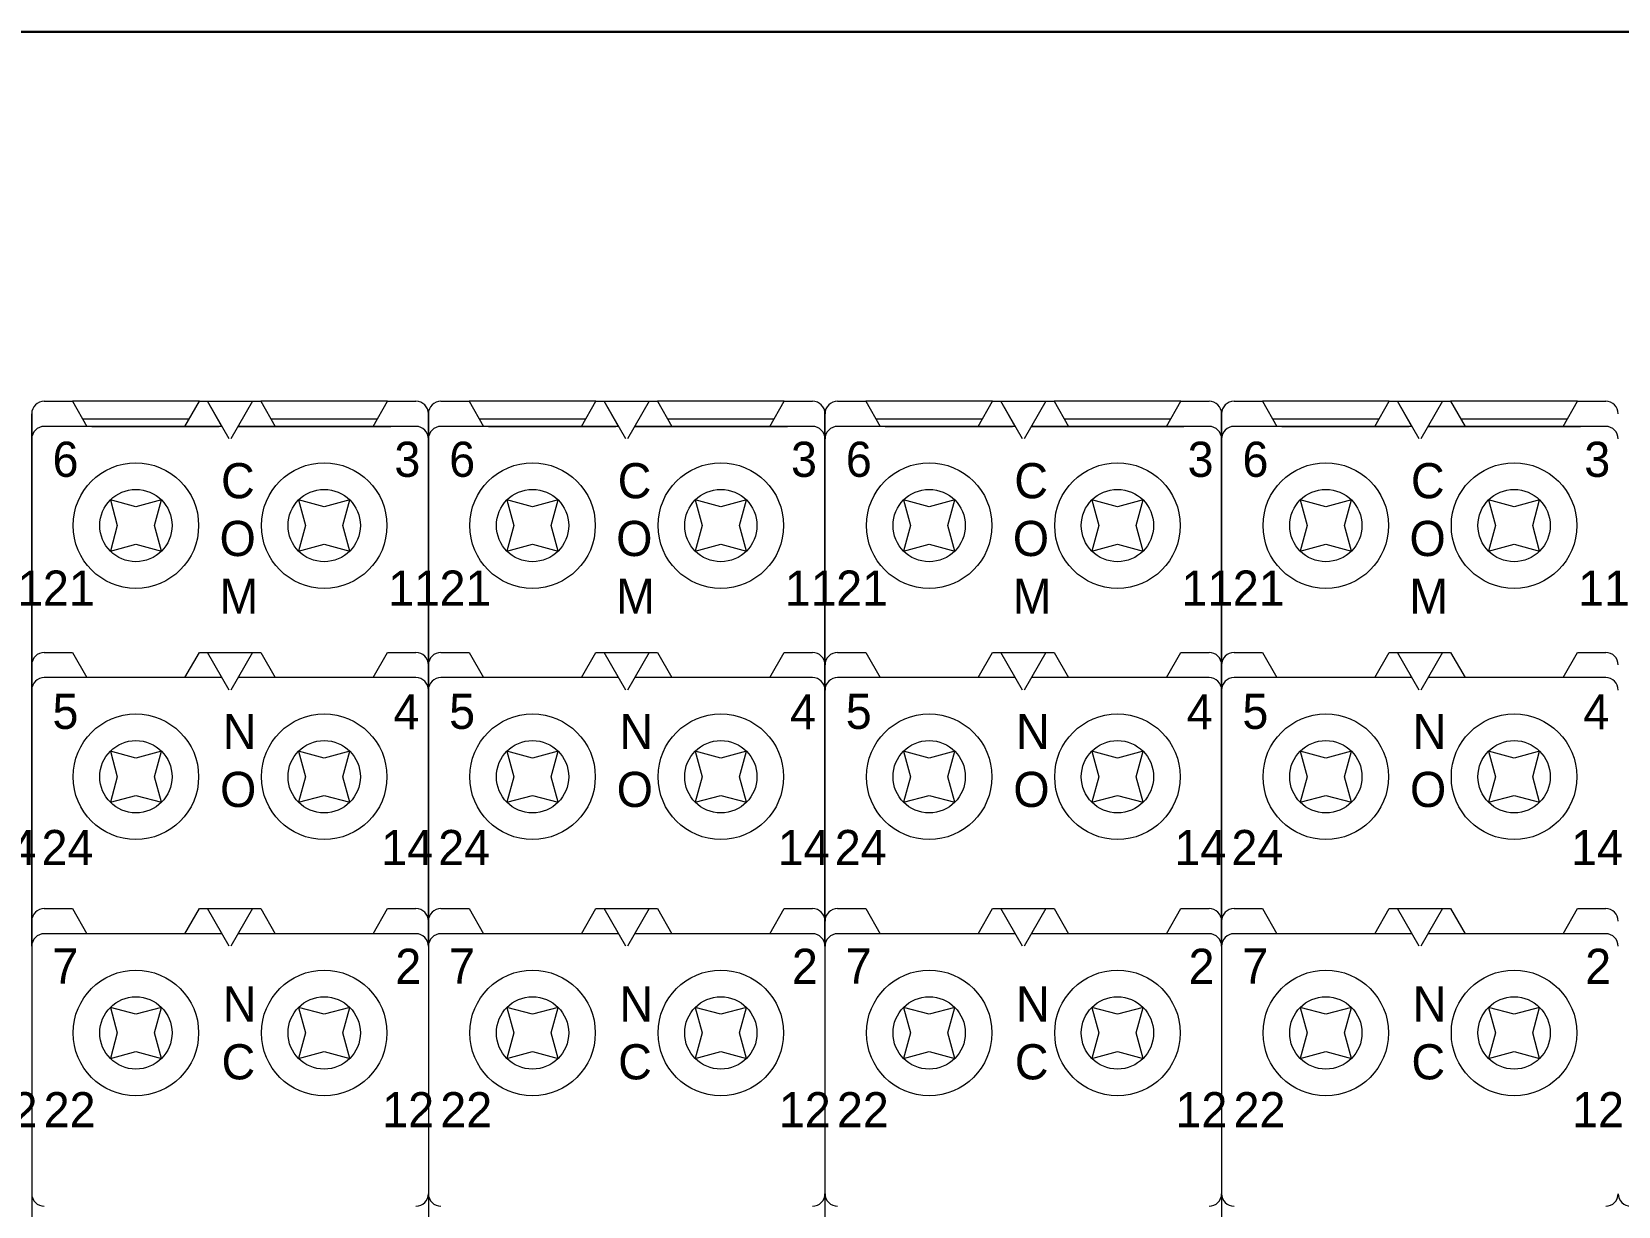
# Model space of a CAD drawing. Header units: millimetres. Extents: x -6000 to 26000, y -6000 to 26000.
# Drawn here: x 95.69 to 104.48, y -4588.18 to -4581.68 of the extents above; entities that cross this region are included whole.
import ezdxf

# ---------------------------------------------------------------- set-up
doc = ezdxf.new("R2010")
doc.units = ezdxf.units.MM
doc.header["$MEASUREMENT"] = 0
for name, color, linetype, lineweight in [('Чертеж и Рисунок_Ном._пера__1', 7, 'Continuous', 15), ('Чертеж и Рисунок_Ном._пера__21', 7, 'Continuous', 30), ('Чертеж и Рисунок_Ном._пера__7', 7, 'Continuous', 15)]:
    doc.layers.add(name, color=color, linetype=linetype, lineweight=lineweight)
doc.styles.add('СГЕНЕРИР_СТИЛЬ_3', font='')
doc.styles.get('СГЕНЕРИР_СТИЛЬ_3').set_extended_font_data('Arial')

msp = doc.modelspace()

# ---------------------------------------------------------------- linework, layer by layer
at = {"layer": 'Чертеж и Рисунок_Ном._пера__21', "color": 7, "linetype": 'Continuous', "lineweight": 30}
msp.add_line((155.3394, -4581.6772), (84.3984, -4581.6772), dxfattribs=at)
at = {"layer": 'Чертеж и Рисунок_Ном._пера__7', "color": 7, "linetype": 'Continuous', "lineweight": 15}
for p, q in [((95.7629, -4583.7233), (95.9191, -4583.7233)), ((96.6222, -4583.7233), (95.9191, -4583.7233)), ((95.9191, -4583.7233), (95.9994, -4583.8624)), ((96.5419, -4583.8624), (96.6222, -4583.7233)), ((96.6222, -4583.7233), (96.6671, -4583.7233)), ((96.6451, -4583.7233), (96.9394, -4583.7233)), ((96.7474, -4583.8624), (96.6671, -4583.7233)), ((96.7875, -4583.932), (96.6671, -4583.7233)), ((96.6671, -4583.7233), (96.9175, -4583.7233)), ((96.9175, -4583.7233), (96.797, -4583.932)), ((96.9175, -4583.7233), (96.9623, -4583.7233)), ((97.6654, -4583.7233), (96.9623, -4583.7233)), ((96.9623, -4583.7233), (97.0426, -4583.8624)), ((97.5851, -4583.8624), (97.6654, -4583.7233)), ((97.6654, -4583.7233), (97.8216, -4583.7233)), ((97.9607, -4583.7233), (98.1169, -4583.7233)), ((98.82, -4583.7233), (98.1169, -4583.7233)), ((98.1169, -4583.7233), (98.1972, -4583.8624)), ((98.7397, -4583.8624), (98.82, -4583.7233)), ((98.82, -4583.7233), (98.8649, -4583.7233)), ((98.8429, -4583.7233), (99.1372, -4583.7233)), ((98.9452, -4583.8624), (98.8649, -4583.7233)), ((98.9853, -4583.932), (98.8649, -4583.7233)), ((98.8649, -4583.7233), (99.1152, -4583.7233)), ((99.1152, -4583.7233), (98.9948, -4583.932)), ((99.1152, -4583.7233), (99.1601, -4583.7233)), ((99.8632, -4583.7233), (99.1601, -4583.7233)), ((99.1601, -4583.7233), (99.2404, -4583.8624)), ((99.7829, -4583.8624), (99.8632, -4583.7233)), ((99.8632, -4583.7233), (100.0194, -4583.7233)), ((100.1585, -4583.7233), (100.3146, -4583.7233)), ((101.0178, -4583.7233), (100.3146, -4583.7233)), ((100.3146, -4583.7233), (100.3949, -4583.8624)), ((100.9374, -4583.8624), (101.0178, -4583.7233)), ((101.0178, -4583.7233), (101.0626, -4583.7233)), ((101.0407, -4583.7233), (101.335, -4583.7233)), ((101.1429, -4583.8624), (101.0626, -4583.7233)), ((101.1831, -4583.932), (101.0626, -4583.7233)), ((101.0626, -4583.7233), (101.313, -4583.7233)), ((101.313, -4583.7233), (101.1925, -4583.932)), ((101.313, -4583.7233), (101.3579, -4583.7233)), ((102.061, -4583.7233), (101.3579, -4583.7233)), ((101.3579, -4583.7233), (101.4382, -4583.8624)), ((101.9807, -4583.8624), (102.061, -4583.7233)), ((102.061, -4583.7233), (102.2172, -4583.7233)), ((102.3563, -4583.7233), (102.5124, -4583.7233)), ((103.2155, -4583.7233), (102.5124, -4583.7233)), ((102.5124, -4583.7233), (102.5927, -4583.8624)), ((103.1352, -4583.8624), (103.2155, -4583.7233)), ((103.2155, -4583.7233), (103.2604, -4583.7233)), ((103.2385, -4583.7233), (103.5327, -4583.7233)), ((103.3407, -4583.8624), (103.2604, -4583.7233)), ((103.3809, -4583.932), (103.2604, -4583.7233)), ((103.2604, -4583.7233), (103.5108, -4583.7233)), ((103.5108, -4583.7233), (103.3903, -4583.932)), ((103.5108, -4583.7233), (103.5557, -4583.7233)), ((104.2588, -4583.7233), (103.5557, -4583.7233)), ((103.5557, -4583.7233), (103.636, -4583.8624)), ((104.1785, -4583.8624), (104.2588, -4583.7233)), ((104.2588, -4583.7233), (104.4149, -4583.7233)), ((95.6934, -4583.932), (95.6934, -4583.7929)), ((95.6934, -4583.7929), (95.6934, -4583.932)), ((96.7474, -4583.8624), (95.7629, -4583.8624)), ((95.9753, -4583.8207), (96.566, -4583.8207)), ((96.0272, -4583.8624), (96.7322, -4583.8624)), ((96.8371, -4583.8624), (97.6825, -4583.8624)), ((97.8216, -4583.8624), (96.8371, -4583.8624)), ((96.8524, -4583.8624), (97.6825, -4583.8624)), ((97.0185, -4583.8207), (97.6092, -4583.8207)), ((97.8912, -4583.932), (97.8912, -4583.7929)), ((97.8912, -4583.7929), (97.8912, -4583.932)), ((98.9452, -4583.8624), (97.9607, -4583.8624)), ((98.1731, -4583.8207), (98.7638, -4583.8207)), ((98.225, -4583.8624), (98.9299, -4583.8624)), ((99.0349, -4583.8624), (99.8803, -4583.8624)), ((100.0194, -4583.8624), (99.0349, -4583.8624)), ((99.0501, -4583.8624), (99.8803, -4583.8624)), ((99.2163, -4583.8207), (99.807, -4583.8207)), ((100.0889, -4583.932), (100.0889, -4583.7929)), ((100.0889, -4583.7929), (100.0889, -4583.932)), ((101.1429, -4583.8624), (100.1585, -4583.8624)), ((100.3709, -4583.8207), (100.9615, -4583.8207)), ((100.4228, -4583.8624), (101.1277, -4583.8624)), ((101.2327, -4583.8624), (102.0781, -4583.8624)), ((102.2172, -4583.8624), (101.2327, -4583.8624)), ((101.2479, -4583.8624), (102.0781, -4583.8624)), ((101.4141, -4583.8207), (102.0048, -4583.8207)), ((102.2867, -4583.932), (102.2867, -4583.7929)), ((102.2867, -4583.7929), (102.2867, -4583.932)), ((103.3407, -4583.8624), (102.3563, -4583.8624)), ((102.5686, -4583.8207), (103.1593, -4583.8207)), ((102.6206, -4583.8624), (103.3255, -4583.8624)), ((103.4305, -4583.8624), (104.2758, -4583.8624)), ((104.4149, -4583.8624), (103.4305, -4583.8624)), ((103.4457, -4583.8624), (104.2758, -4583.8624)), ((103.6119, -4583.8207), (104.2026, -4583.8207)), ((95.6934, -4583.932), (95.6934, -4590.0174)), ((95.6934, -4585.1839), (95.6934, -4583.932)), ((95.6934, -4583.932), (95.6934, -4590.0174)), ((95.6934, -4583.932), (95.6934, -4585.1839)), ((97.8912, -4583.932), (97.8912, -4590.0174)), ((97.8912, -4585.1839), (97.8912, -4583.932)), ((97.8912, -4583.932), (97.8912, -4590.0174)), ((97.8912, -4583.932), (97.8912, -4585.1839)), ((100.0889, -4583.932), (100.0889, -4590.0174)), ((100.0889, -4585.1839), (100.0889, -4583.932)), ((100.0889, -4583.932), (100.0889, -4590.0174)), ((100.0889, -4583.932), (100.0889, -4585.1839)), ((102.2867, -4583.932), (102.2867, -4590.0174)), ((102.2867, -4585.1839), (102.2867, -4583.932)), ((102.2867, -4583.932), (102.2867, -4590.0174)), ((102.2867, -4583.932), (102.2867, -4585.1839)), ((96.129, -4584.2702), (96.167, -4584.4119)), ((96.2706, -4584.3082), (96.129, -4584.2702)), ((96.4123, -4584.2702), (96.2706, -4584.3082)), ((96.3743, -4584.4119), (96.4123, -4584.2702)), ((97.3139, -4584.3082), (97.1722, -4584.2702)), ((97.1722, -4584.2702), (97.2102, -4584.4119)), ((97.4555, -4584.2702), (97.3139, -4584.3082)), ((97.4176, -4584.4119), (97.4555, -4584.2702)), ((98.3268, -4584.2702), (98.3647, -4584.4119)), ((98.4684, -4584.3082), (98.3268, -4584.2702)), ((98.6101, -4584.2702), (98.4684, -4584.3082)), ((98.5721, -4584.4119), (98.6101, -4584.2702)), ((99.5117, -4584.3082), (99.37, -4584.2702)), ((99.37, -4584.2702), (99.408, -4584.4119)), ((99.6533, -4584.2702), (99.5117, -4584.3082)), ((99.6154, -4584.4119), (99.6533, -4584.2702)), ((100.5246, -4584.2702), (100.5625, -4584.4119)), ((100.6662, -4584.3082), (100.5246, -4584.2702)), ((100.8078, -4584.2702), (100.6662, -4584.3082)), ((100.7699, -4584.4119), (100.8078, -4584.2702)), ((101.7094, -4584.3082), (101.5678, -4584.2702)), ((101.5678, -4584.2702), (101.6058, -4584.4119)), ((101.8511, -4584.2702), (101.7094, -4584.3082)), ((101.8131, -4584.4119), (101.8511, -4584.2702)), ((102.7223, -4584.2702), (102.7603, -4584.4119)), ((102.864, -4584.3082), (102.7223, -4584.2702)), ((103.0056, -4584.2702), (102.864, -4584.3082)), ((102.9677, -4584.4119), (103.0056, -4584.2702)), ((103.9072, -4584.3082), (103.7656, -4584.2702)), ((103.7656, -4584.2702), (103.8035, -4584.4119)), ((104.0489, -4584.2702), (103.9072, -4584.3082)), ((104.0109, -4584.4119), (104.0489, -4584.2702)), ((96.167, -4584.4119), (96.129, -4584.5535)), ((96.4123, -4584.5535), (96.3743, -4584.4119)), ((97.2102, -4584.4119), (97.1722, -4584.5535)), ((97.4555, -4584.5535), (97.4176, -4584.4119)), ((98.3647, -4584.4119), (98.3268, -4584.5535)), ((98.6101, -4584.5535), (98.5721, -4584.4119)), ((99.408, -4584.4119), (99.37, -4584.5535)), ((99.6533, -4584.5535), (99.6154, -4584.4119)), ((100.5625, -4584.4119), (100.5246, -4584.5535)), ((100.8078, -4584.5535), (100.7699, -4584.4119)), ((101.6058, -4584.4119), (101.5678, -4584.5535)), ((101.8511, -4584.5535), (101.8131, -4584.4119)), ((102.7603, -4584.4119), (102.7223, -4584.5535)), ((103.0056, -4584.5535), (102.9677, -4584.4119)), ((103.8035, -4584.4119), (103.7656, -4584.5535)), ((104.0489, -4584.5535), (104.0109, -4584.4119)), ((96.129, -4584.5535), (96.2706, -4584.5156)), ((96.2706, -4584.5156), (96.4123, -4584.5535)), ((97.1722, -4584.5535), (97.3139, -4584.5156)), ((97.3139, -4584.5156), (97.4555, -4584.5535)), ((98.3268, -4584.5535), (98.4684, -4584.5156)), ((98.4684, -4584.5156), (98.6101, -4584.5535)), ((99.37, -4584.5535), (99.5117, -4584.5156)), ((99.5117, -4584.5156), (99.6533, -4584.5535)), ((100.5246, -4584.5535), (100.6662, -4584.5156)), ((100.6662, -4584.5156), (100.8078, -4584.5535)), ((101.5678, -4584.5535), (101.7094, -4584.5156)), ((101.7094, -4584.5156), (101.8511, -4584.5535)), ((102.7223, -4584.5535), (102.864, -4584.5156)), ((102.864, -4584.5156), (103.0056, -4584.5535)), ((103.7656, -4584.5535), (103.9072, -4584.5156)), ((103.9072, -4584.5156), (104.0489, -4584.5535)), ((95.6934, -4585.323), (95.6934, -4585.1839)), ((95.6934, -4585.1839), (95.6934, -4585.323)), ((95.7629, -4585.1143), (95.9191, -4585.1143)), ((95.9191, -4585.1143), (95.9994, -4585.2534)), ((96.5419, -4585.2534), (96.6222, -4585.1143)), ((96.6222, -4585.1143), (96.6671, -4585.1143)), ((96.7875, -4585.323), (96.6671, -4585.1143)), ((96.6671, -4585.1143), (96.9175, -4585.1143)), ((96.9175, -4585.1143), (96.797, -4585.323)), ((96.9175, -4585.1143), (96.9623, -4585.1143)), ((96.9623, -4585.1143), (97.0426, -4585.2534)), ((97.5851, -4585.2534), (97.6654, -4585.1143)), ((97.6654, -4585.1143), (97.8216, -4585.1143)), ((97.8912, -4585.323), (97.8912, -4585.1839)), ((97.8912, -4585.1839), (97.8912, -4585.323)), ((97.9607, -4585.1143), (98.1169, -4585.1143)), ((98.1169, -4585.1143), (98.1972, -4585.2534)), ((98.7397, -4585.2534), (98.82, -4585.1143)), ((98.82, -4585.1143), (98.8649, -4585.1143)), ((98.9853, -4585.323), (98.8649, -4585.1143)), ((98.8649, -4585.1143), (99.1152, -4585.1143)), ((99.1152, -4585.1143), (98.9948, -4585.323)), ((99.1152, -4585.1143), (99.1601, -4585.1143)), ((99.1601, -4585.1143), (99.2404, -4585.2534)), ((99.7829, -4585.2534), (99.8632, -4585.1143)), ((99.8632, -4585.1143), (100.0194, -4585.1143)), ((100.0889, -4585.323), (100.0889, -4585.1839)), ((100.0889, -4585.1839), (100.0889, -4585.323)), ((100.1585, -4585.1143), (100.3146, -4585.1143)), ((100.3146, -4585.1143), (100.3949, -4585.2534)), ((100.9374, -4585.2534), (101.0178, -4585.1143)), ((101.0178, -4585.1143), (101.0626, -4585.1143)), ((101.1831, -4585.323), (101.0626, -4585.1143)), ((101.0626, -4585.1143), (101.313, -4585.1143)), ((101.313, -4585.1143), (101.1925, -4585.323)), ((101.313, -4585.1143), (101.3579, -4585.1143)), ((101.3579, -4585.1143), (101.4382, -4585.2534)), ((101.9807, -4585.2534), (102.061, -4585.1143)), ((102.061, -4585.1143), (102.2172, -4585.1143)), ((102.2867, -4585.323), (102.2867, -4585.1839)), ((102.2867, -4585.1839), (102.2867, -4585.323)), ((102.3563, -4585.1143), (102.5124, -4585.1143)), ((102.5124, -4585.1143), (102.5927, -4585.2534)), ((103.1352, -4585.2534), (103.2155, -4585.1143)), ((103.2155, -4585.1143), (103.2604, -4585.1143)), ((103.3809, -4585.323), (103.2604, -4585.1143)), ((103.2604, -4585.1143), (103.5108, -4585.1143)), ((103.5108, -4585.1143), (103.3903, -4585.323)), ((103.5108, -4585.1143), (103.5557, -4585.1143)), ((103.5557, -4585.1143), (103.636, -4585.2534)), ((104.1785, -4585.2534), (104.2588, -4585.1143)), ((104.2588, -4585.1143), (104.4149, -4585.1143)), ((96.7474, -4585.2534), (95.7629, -4585.2534)), ((97.8216, -4585.2534), (96.8371, -4585.2534)), ((98.9452, -4585.2534), (97.9607, -4585.2534)), ((100.0194, -4585.2534), (99.0349, -4585.2534)), ((101.1429, -4585.2534), (100.1585, -4585.2534)), ((102.2172, -4585.2534), (101.2327, -4585.2534)), ((103.3407, -4585.2534), (102.3563, -4585.2534)), ((104.4149, -4585.2534), (103.4305, -4585.2534)), ((95.6934, -4586.6027), (95.6934, -4585.323)), ((95.6934, -4585.323), (95.6934, -4586.6027)), ((97.8912, -4586.6027), (97.8912, -4585.323)), ((97.8912, -4585.323), (97.8912, -4586.6027)), ((100.0889, -4586.6027), (100.0889, -4585.323)), ((100.0889, -4585.323), (100.0889, -4586.6027)), ((102.2867, -4586.6027), (102.2867, -4585.323)), ((102.2867, -4585.323), (102.2867, -4586.6027)), ((96.129, -4585.6612), (96.167, -4585.8029)), ((96.2706, -4585.6992), (96.129, -4585.6612)), ((96.4123, -4585.6612), (96.2706, -4585.6992)), ((96.3743, -4585.8029), (96.4123, -4585.6612)), ((97.1722, -4585.6612), (97.2102, -4585.8029)), ((97.3139, -4585.6992), (97.1722, -4585.6612)), ((97.4555, -4585.6612), (97.3139, -4585.6992)), ((97.4176, -4585.8029), (97.4555, -4585.6612)), ((98.3268, -4585.6612), (98.3647, -4585.8029)), ((98.4684, -4585.6992), (98.3268, -4585.6612)), ((98.6101, -4585.6612), (98.4684, -4585.6992)), ((98.5721, -4585.8029), (98.6101, -4585.6612)), ((99.37, -4585.6612), (99.408, -4585.8029)), ((99.5117, -4585.6992), (99.37, -4585.6612)), ((99.6533, -4585.6612), (99.5117, -4585.6992)), ((99.6154, -4585.8029), (99.6533, -4585.6612)), ((100.5246, -4585.6612), (100.5625, -4585.8029)), ((100.6662, -4585.6992), (100.5246, -4585.6612)), ((100.8078, -4585.6612), (100.6662, -4585.6992)), ((100.7699, -4585.8029), (100.8078, -4585.6612)), ((101.5678, -4585.6612), (101.6058, -4585.8029)), ((101.7094, -4585.6992), (101.5678, -4585.6612)), ((101.8511, -4585.6612), (101.7094, -4585.6992)), ((101.8131, -4585.8029), (101.8511, -4585.6612)), ((102.7223, -4585.6612), (102.7603, -4585.8029)), ((102.864, -4585.6992), (102.7223, -4585.6612)), ((103.0056, -4585.6612), (102.864, -4585.6992)), ((102.9677, -4585.8029), (103.0056, -4585.6612)), ((103.7656, -4585.6612), (103.8035, -4585.8029)), ((103.9072, -4585.6992), (103.7656, -4585.6612)), ((104.0489, -4585.6612), (103.9072, -4585.6992)), ((104.0109, -4585.8029), (104.0489, -4585.6612)), ((96.167, -4585.8029), (96.129, -4585.9445)), ((96.4123, -4585.9445), (96.3743, -4585.8029)), ((97.2102, -4585.8029), (97.1722, -4585.9445)), ((97.4555, -4585.9445), (97.4176, -4585.8029)), ((98.3647, -4585.8029), (98.3268, -4585.9445)), ((98.6101, -4585.9445), (98.5721, -4585.8029)), ((99.408, -4585.8029), (99.37, -4585.9445)), ((99.6533, -4585.9445), (99.6154, -4585.8029)), ((100.5625, -4585.8029), (100.5246, -4585.9445)), ((100.8078, -4585.9445), (100.7699, -4585.8029)), ((101.6058, -4585.8029), (101.5678, -4585.9445)), ((101.8511, -4585.9445), (101.8131, -4585.8029)), ((102.7603, -4585.8029), (102.7223, -4585.9445)), ((103.0056, -4585.9445), (102.9677, -4585.8029)), ((103.8035, -4585.8029), (103.7656, -4585.9445)), ((104.0489, -4585.9445), (104.0109, -4585.8029)), ((96.129, -4585.9445), (96.2706, -4585.9066)), ((96.2706, -4585.9066), (96.4123, -4585.9445)), ((97.1722, -4585.9445), (97.3139, -4585.9066)), ((97.3139, -4585.9066), (97.4555, -4585.9445)), ((98.3268, -4585.9445), (98.4684, -4585.9066)), ((98.4684, -4585.9066), (98.6101, -4585.9445)), ((99.37, -4585.9445), (99.5117, -4585.9066)), ((99.5117, -4585.9066), (99.6533, -4585.9445)), ((100.5246, -4585.9445), (100.6662, -4585.9066)), ((100.6662, -4585.9066), (100.8078, -4585.9445)), ((101.5678, -4585.9445), (101.7094, -4585.9066)), ((101.7094, -4585.9066), (101.8511, -4585.9445)), ((102.7223, -4585.9445), (102.864, -4585.9066)), ((102.864, -4585.9066), (103.0056, -4585.9445)), ((103.7656, -4585.9445), (103.9072, -4585.9066)), ((103.9072, -4585.9066), (104.0489, -4585.9445)), ((95.7629, -4586.5332), (95.9191, -4586.5332)), ((95.9191, -4586.5332), (95.9994, -4586.6723)), ((96.5419, -4586.6723), (96.6222, -4586.5332)), ((96.6222, -4586.5332), (96.6671, -4586.5332)), ((96.7875, -4586.7418), (96.6671, -4586.5332)), ((96.6671, -4586.5332), (96.9175, -4586.5332)), ((96.9175, -4586.5332), (96.797, -4586.7418)), ((96.9175, -4586.5332), (96.9623, -4586.5332)), ((96.9623, -4586.5332), (97.0426, -4586.6723)), ((97.5851, -4586.6723), (97.6654, -4586.5332)), ((97.6654, -4586.5332), (97.8216, -4586.5332)), ((97.9607, -4586.5332), (98.1169, -4586.5332)), ((98.1169, -4586.5332), (98.1972, -4586.6723)), ((98.7397, -4586.6723), (98.82, -4586.5332)), ((98.82, -4586.5332), (98.8649, -4586.5332)), ((98.9853, -4586.7418), (98.8649, -4586.5332)), ((98.8649, -4586.5332), (99.1152, -4586.5332)), ((99.1152, -4586.5332), (98.9948, -4586.7418)), ((99.1152, -4586.5332), (99.1601, -4586.5332)), ((99.1601, -4586.5332), (99.2404, -4586.6723)), ((99.7829, -4586.6723), (99.8632, -4586.5332)), ((99.8632, -4586.5332), (100.0194, -4586.5332)), ((100.1585, -4586.5332), (100.3146, -4586.5332)), ((100.3146, -4586.5332), (100.3949, -4586.6723)), ((100.9374, -4586.6723), (101.0178, -4586.5332)), ((101.0178, -4586.5332), (101.0626, -4586.5332)), ((101.1831, -4586.7418), (101.0626, -4586.5332)), ((101.0626, -4586.5332), (101.313, -4586.5332)), ((101.313, -4586.5332), (101.1925, -4586.7418)), ((101.313, -4586.5332), (101.3579, -4586.5332)), ((101.3579, -4586.5332), (101.4382, -4586.6723)), ((101.9807, -4586.6723), (102.061, -4586.5332)), ((102.061, -4586.5332), (102.2172, -4586.5332)), ((102.3563, -4586.5332), (102.5124, -4586.5332)), ((102.5124, -4586.5332), (102.5927, -4586.6723)), ((103.1352, -4586.6723), (103.2155, -4586.5332)), ((103.2155, -4586.5332), (103.2604, -4586.5332)), ((103.3809, -4586.7418), (103.2604, -4586.5332)), ((103.2604, -4586.5332), (103.5108, -4586.5332)), ((103.5108, -4586.5332), (103.3903, -4586.7418)), ((103.5108, -4586.5332), (103.5557, -4586.5332)), ((103.5557, -4586.5332), (103.636, -4586.6723)), ((104.1785, -4586.6723), (104.2588, -4586.5332)), ((104.2588, -4586.5332), (104.4149, -4586.5332)), ((95.6934, -4586.7418), (95.6934, -4586.6027)), ((95.6934, -4586.6027), (95.6934, -4586.7418)), ((96.7474, -4586.6723), (95.7629, -4586.6723)), ((97.8216, -4586.6723), (96.8371, -4586.6723)), ((97.8912, -4586.7418), (97.8912, -4586.6027)), ((97.8912, -4586.6027), (97.8912, -4586.7418)), ((98.9452, -4586.6723), (97.9607, -4586.6723)), ((100.0194, -4586.6723), (99.0349, -4586.6723)), ((100.0889, -4586.7418), (100.0889, -4586.6027)), ((100.0889, -4586.6027), (100.0889, -4586.7418)), ((101.1429, -4586.6723), (100.1585, -4586.6723)), ((102.2172, -4586.6723), (101.2327, -4586.6723)), ((102.2867, -4586.7418), (102.2867, -4586.6027)), ((102.2867, -4586.6027), (102.2867, -4586.7418)), ((103.3407, -4586.6723), (102.3563, -4586.6723)), ((104.4149, -4586.6723), (103.4305, -4586.6723)), ((96.129, -4587.0801), (96.167, -4587.2217)), ((96.2706, -4587.118), (96.129, -4587.0801)), ((96.4123, -4587.0801), (96.2706, -4587.118)), ((96.3743, -4587.2217), (96.4123, -4587.0801)), ((97.3139, -4587.118), (97.1722, -4587.0801)), ((97.1722, -4587.0801), (97.2102, -4587.2217)), ((97.4555, -4587.0801), (97.3139, -4587.118)), ((97.4176, -4587.2217), (97.4555, -4587.0801)), ((98.3268, -4587.0801), (98.3647, -4587.2217)), ((98.4684, -4587.118), (98.3268, -4587.0801)), ((98.6101, -4587.0801), (98.4684, -4587.118)), ((98.5721, -4587.2217), (98.6101, -4587.0801)), ((99.5117, -4587.118), (99.37, -4587.0801)), ((99.37, -4587.0801), (99.408, -4587.2217)), ((99.6533, -4587.0801), (99.5117, -4587.118)), ((99.6154, -4587.2217), (99.6533, -4587.0801)), ((100.5246, -4587.0801), (100.5625, -4587.2217)), ((100.6662, -4587.118), (100.5246, -4587.0801)), ((100.8078, -4587.0801), (100.6662, -4587.118)), ((100.7699, -4587.2217), (100.8078, -4587.0801)), ((101.7094, -4587.118), (101.5678, -4587.0801)), ((101.5678, -4587.0801), (101.6058, -4587.2217)), ((101.8511, -4587.0801), (101.7094, -4587.118)), ((101.8131, -4587.2217), (101.8511, -4587.0801)), ((102.7223, -4587.0801), (102.7603, -4587.2217)), ((102.864, -4587.118), (102.7223, -4587.0801)), ((103.0056, -4587.0801), (102.864, -4587.118)), ((102.9677, -4587.2217), (103.0056, -4587.0801)), ((103.9072, -4587.118), (103.7656, -4587.0801)), ((103.7656, -4587.0801), (103.8035, -4587.2217)), ((104.0489, -4587.0801), (103.9072, -4587.118)), ((104.0109, -4587.2217), (104.0489, -4587.0801)), ((96.167, -4587.2217), (96.129, -4587.3633)), ((96.4123, -4587.3633), (96.3743, -4587.2217)), ((97.2102, -4587.2217), (97.1722, -4587.3633)), ((97.4555, -4587.3633), (97.4176, -4587.2217)), ((98.3647, -4587.2217), (98.3268, -4587.3633)), ((98.6101, -4587.3633), (98.5721, -4587.2217)), ((99.408, -4587.2217), (99.37, -4587.3633)), ((99.6533, -4587.3633), (99.6154, -4587.2217)), ((100.5625, -4587.2217), (100.5246, -4587.3633)), ((100.8078, -4587.3633), (100.7699, -4587.2217)), ((101.6058, -4587.2217), (101.5678, -4587.3633)), ((101.8511, -4587.3633), (101.8131, -4587.2217)), ((102.7603, -4587.2217), (102.7223, -4587.3633)), ((103.0056, -4587.3633), (102.9677, -4587.2217)), ((103.8035, -4587.2217), (103.7656, -4587.3633)), ((104.0489, -4587.3633), (104.0109, -4587.2217)), ((96.129, -4587.3633), (96.2706, -4587.3254)), ((96.2706, -4587.3254), (96.4123, -4587.3633)), ((97.1722, -4587.3633), (97.3139, -4587.3254)), ((97.3139, -4587.3254), (97.4555, -4587.3633)), ((98.3268, -4587.3633), (98.4684, -4587.3254)), ((98.4684, -4587.3254), (98.6101, -4587.3633)), ((99.37, -4587.3633), (99.5117, -4587.3254)), ((99.5117, -4587.3254), (99.6533, -4587.3633)), ((100.5246, -4587.3633), (100.6662, -4587.3254)), ((100.6662, -4587.3254), (100.8078, -4587.3633)), ((101.5678, -4587.3633), (101.7094, -4587.3254)), ((101.7094, -4587.3254), (101.8511, -4587.3633)), ((102.7223, -4587.3633), (102.864, -4587.3254)), ((102.864, -4587.3254), (103.0056, -4587.3633)), ((103.7656, -4587.3633), (103.9072, -4587.3254)), ((103.9072, -4587.3254), (104.0489, -4587.3633))]:
    msp.add_line(p, q, dxfattribs=at)
for centre, radius in [((96.2706, -4584.4119), 0.3477), ((97.3139, -4584.4119), 0.3477), ((98.4684, -4584.4119), 0.3477), ((99.5117, -4584.4119), 0.3477), ((100.6662, -4584.4119), 0.3477), ((101.7094, -4584.4119), 0.3477), ((102.864, -4584.4119), 0.3477), ((103.9072, -4584.4119), 0.3477), ((96.2706, -4584.4119), 0.2003), ((97.3139, -4584.4119), 0.2003), ((98.4684, -4584.4119), 0.2003), ((99.5117, -4584.4119), 0.2003), ((100.6662, -4584.4119), 0.2003), ((101.7094, -4584.4119), 0.2003), ((102.864, -4584.4119), 0.2003), ((103.9072, -4584.4119), 0.2003), ((96.2706, -4585.8029), 0.3477), ((97.3139, -4585.8029), 0.3477), ((98.4684, -4585.8029), 0.3477), ((99.5117, -4585.8029), 0.3477), ((100.6662, -4585.8029), 0.3477), ((101.7094, -4585.8029), 0.3477), ((102.864, -4585.8029), 0.3477), ((103.9072, -4585.8029), 0.3477), ((96.2706, -4585.8029), 0.2003), ((97.3139, -4585.8029), 0.2003), ((98.4684, -4585.8029), 0.2003), ((99.5117, -4585.8029), 0.2003), ((100.6662, -4585.8029), 0.2003), ((101.7094, -4585.8029), 0.2003), ((102.864, -4585.8029), 0.2003), ((103.9072, -4585.8029), 0.2003), ((96.2706, -4587.2217), 0.3477), ((97.3139, -4587.2217), 0.3477), ((98.4684, -4587.2217), 0.3477), ((99.5117, -4587.2217), 0.3477), ((100.6662, -4587.2217), 0.3477), ((101.7094, -4587.2217), 0.3477), ((102.864, -4587.2217), 0.3477), ((103.9072, -4587.2217), 0.3477), ((96.2706, -4587.2217), 0.2003), ((97.3139, -4587.2217), 0.2003), ((98.4684, -4587.2217), 0.2003), ((99.5117, -4587.2217), 0.2003), ((100.6662, -4587.2217), 0.2003), ((101.7094, -4587.2217), 0.2003), ((102.864, -4587.2217), 0.2003), ((103.9072, -4587.2217), 0.2003)]:
    msp.add_circle(centre, radius, dxfattribs=at)
for centre, start, end in [((95.7629, -4583.7929), 90, 180), ((97.8216, -4583.7929), 0, 90), ((97.9607, -4583.7929), 90, 180), ((100.0194, -4583.7929), 0, 90), ((100.1585, -4583.7929), 90, 180), ((102.2172, -4583.7929), 0, 90), ((102.3563, -4583.7929), 90, 180), ((104.4149, -4583.7929), 0, 90), ((95.7629, -4583.932), 90, 180), ((97.8216, -4583.932), 0, 90), ((97.9607, -4583.932), 90, 180), ((100.0194, -4583.932), 0, 90), ((100.1585, -4583.932), 90, 180), ((102.2172, -4583.932), 0, 90), ((102.3563, -4583.932), 90, 180), ((104.4149, -4583.932), 0, 90), ((95.7629, -4585.1839), 90, 180), ((97.8216, -4585.1839), 0, 90), ((97.9607, -4585.1839), 90, 180), ((100.0194, -4585.1839), 0, 90), ((100.1585, -4585.1839), 90, 180), ((102.2172, -4585.1839), 0, 90), ((102.3563, -4585.1839), 90, 180), ((104.4149, -4585.1839), 0, 90), ((95.7629, -4585.323), 90, 180), ((97.8216, -4585.323), 0, 90), ((97.9607, -4585.323), 90, 180), ((100.0194, -4585.323), 0, 90), ((100.1585, -4585.323), 90, 180), ((102.2172, -4585.323), 0, 90), ((102.3563, -4585.323), 90, 180), ((104.4149, -4585.323), 0, 90), ((95.7629, -4586.6027), 90, 180), ((97.8216, -4586.6027), 0, 90), ((97.9607, -4586.6027), 90, 180), ((100.0194, -4586.6027), 0, 90), ((100.1585, -4586.6027), 90, 180), ((102.2172, -4586.6027), 0, 90), ((102.3563, -4586.6027), 90, 180), ((104.4149, -4586.6027), 0, 90), ((95.7629, -4586.7418), 90, 180), ((97.8216, -4586.7418), 0, 90), ((97.9607, -4586.7418), 90, 180), ((100.0194, -4586.7418), 0, 90), ((100.1585, -4586.7418), 90, 180), ((102.2172, -4586.7418), 0, 90), ((102.3563, -4586.7418), 90, 180), ((104.4149, -4586.7418), 0, 90), ((95.7629, -4588.1119), 180, 270), ((97.8216, -4588.1119), 270, 0), ((97.9607, -4588.1119), 180, 270), ((100.0194, -4588.1119), 270, 0), ((100.1585, -4588.1119), 180, 270), ((102.2172, -4588.1119), 270, 0), ((102.3563, -4588.1119), 180, 270), ((104.4149, -4588.1119), 270, 0), ((104.554, -4588.1119), 180, 270)]:
    msp.add_arc(centre, 0.0695, start, end, dxfattribs=at)

# ---------------------------------------------------------------- texts
at = {"layer": 'Чертеж и Рисунок_Ном._пера__1', "color": 7, "linetype": 'Continuous', "lineweight": 15, "char_height": 0.19474, "attachment_point": 7, "style": 'СГЕНЕРИР_СТИЛЬ_3'}
for s, insert in [('\\A1;{\\W0.950000x;\\pql;\\fArial|b0|i0|c204|p38;6}', (95.8088, -4584.1449)), ('\\A1;{\\W0.950000x;\\pql;\\fArial|b0|i0|c204|p38;3}', (97.7029, -4584.145)), ('\\A1;{\\W0.950000x;\\pql;\\fArial|b0|i0|c204|p38;6}', (98.0066, -4584.1449)), ('\\A1;{\\W0.950000x;\\pql;\\fArial|b0|i0|c204|p38;3}', (99.9007, -4584.145)), ('\\A1;{\\W0.950000x;\\pql;\\fArial|b0|i0|c204|p38;6}', (100.2044, -4584.1449)), ('\\A1;{\\W0.950000x;\\pql;\\fArial|b0|i0|c204|p38;3}', (102.0984, -4584.145)), ('\\A1;{\\W0.950000x;\\pql;\\fArial|b0|i0|c204|p38;6}', (102.4022, -4584.1449)), ('\\A1;{\\W0.950000x;\\pql;\\fArial|b0|i0|c204|p38;3}', (104.2962, -4584.145)), ('\\A1;{\\W0.950000x;\\pql;\\fArial|b0|i0|c204|p38;C}', (96.7423, -4584.2635)), ('\\A1;{\\W0.950000x;\\pql;\\fArial|b0|i0|c204|p38;C}', (98.9401, -4584.2635)), ('\\A1;{\\W0.950000x;\\pql;\\fArial|b0|i0|c204|p38;C}', (101.1378, -4584.2635)), ('\\A1;{\\W0.950000x;\\pql;\\fArial|b0|i0|c204|p38;C}', (103.3356, -4584.2635)), ('\\A1;{\\W0.950000x;\\pql;\\fArial|b0|i0|c204|p38;O}', (96.7341, -4584.5835)), ('\\A1;{\\W0.950000x;\\pql;\\fArial|b0|i0|c204|p38;O}', (98.9319, -4584.5835)), ('\\A1;{\\W0.950000x;\\pql;\\fArial|b0|i0|c204|p38;O}', (101.1297, -4584.5835)), ('\\A1;{\\W0.950000x;\\pql;\\fArial|b0|i0|c204|p38;O}', (103.3275, -4584.5835)), ('\\A1;{\\W0.950000x;\\pql;\\fArial|b0|i0|c204|p38;11}', (95.4708, -4584.8557)), ('\\A1;{\\W0.950000x;\\pql;\\fArial|b0|i0|c204|p38;21}', (95.7553, -4584.8557)), ('\\A1;{\\W0.950000x;\\pql;\\fArial|b0|i0|c204|p38;M}', (96.7335, -4584.9002)), ('\\A1;{\\W0.950000x;\\pql;\\fArial|b0|i0|c204|p38;11}', (97.6686, -4584.8557)), ('\\A1;{\\W0.950000x;\\pql;\\fArial|b0|i0|c204|p38;21}', (97.9531, -4584.8557)), ('\\A1;{\\W0.950000x;\\pql;\\fArial|b0|i0|c204|p38;M}', (98.9313, -4584.9002)), ('\\A1;{\\W0.950000x;\\pql;\\fArial|b0|i0|c204|p38;11}', (99.8664, -4584.8557)), ('\\A1;{\\W0.950000x;\\pql;\\fArial|b0|i0|c204|p38;21}', (100.1509, -4584.8557)), ('\\A1;{\\W0.950000x;\\pql;\\fArial|b0|i0|c204|p38;M}', (101.129, -4584.9002)), ('\\A1;{\\W0.950000x;\\pql;\\fArial|b0|i0|c204|p38;11}', (102.0642, -4584.8557)), ('\\A1;{\\W0.950000x;\\pql;\\fArial|b0|i0|c204|p38;21}', (102.3487, -4584.8557)), ('\\A1;{\\W0.950000x;\\pql;\\fArial|b0|i0|c204|p38;M}', (103.3268, -4584.9002)), ('\\A1;{\\W0.950000x;\\pql;\\fArial|b0|i0|c204|p38;11}', (104.262, -4584.8557)), ('\\A1;{\\W0.950000x;\\pql;\\fArial|b0|i0|c204|p38;5}', (95.8084, -4585.5409)), ('\\A1;{\\W0.950000x;\\pql;\\fArial|b0|i0|c204|p38;4}', (97.6977, -4585.5407)), ('\\A1;{\\W0.950000x;\\pql;\\fArial|b0|i0|c204|p38;5}', (98.0062, -4585.5409)), ('\\A1;{\\W0.950000x;\\pql;\\fArial|b0|i0|c204|p38;4}', (99.8955, -4585.5407)), ('\\A1;{\\W0.950000x;\\pql;\\fArial|b0|i0|c204|p38;5}', (100.204, -4585.5409)), ('\\A1;{\\W0.950000x;\\pql;\\fArial|b0|i0|c204|p38;4}', (102.0933, -4585.5407)), ('\\A1;{\\W0.950000x;\\pql;\\fArial|b0|i0|c204|p38;5}', (102.4017, -4585.5409)), ('\\A1;{\\W0.950000x;\\pql;\\fArial|b0|i0|c204|p38;4}', (104.2911, -4585.5407)), ('\\A1;{\\W0.950000x;\\pql;\\fArial|b0|i0|c204|p38;N}', (96.7517, -4585.65)), ('\\A1;{\\W0.950000x;\\pql;\\fArial|b0|i0|c204|p38;N}', (98.9495, -4585.65)), ('\\A1;{\\W0.950000x;\\pql;\\fArial|b0|i0|c204|p38;N}', (101.1473, -4585.65)), ('\\A1;{\\W0.950000x;\\pql;\\fArial|b0|i0|c204|p38;N}', (103.3451, -4585.65)), ('\\A1;{\\W0.950000x;\\pql;\\fArial|b0|i0|c204|p38;O}', (96.7369, -4585.9732)), ('\\A1;{\\W0.950000x;\\pql;\\fArial|b0|i0|c204|p38;O}', (98.9347, -4585.9732)), ('\\A1;{\\W0.950000x;\\pql;\\fArial|b0|i0|c204|p38;O}', (101.1325, -4585.9732)), ('\\A1;{\\W0.950000x;\\pql;\\fArial|b0|i0|c204|p38;O}', (103.3303, -4585.9732)), ('\\A1;{\\W0.950000x;\\pql;\\fArial|b0|i0|c204|p38;14}', (95.4319, -4586.2924)), ('\\A1;{\\W0.950000x;\\pql;\\fArial|b0|i0|c204|p38;24}', (95.7477, -4586.2924)), ('\\A1;{\\W0.950000x;\\pql;\\fArial|b0|i0|c204|p38;14}', (97.6297, -4586.2924)), ('\\A1;{\\W0.950000x;\\pql;\\fArial|b0|i0|c204|p38;24}', (97.9455, -4586.2924)), ('\\A1;{\\W0.950000x;\\pql;\\fArial|b0|i0|c204|p38;14}', (99.8275, -4586.2924)), ('\\A1;{\\W0.950000x;\\pql;\\fArial|b0|i0|c204|p38;24}', (100.1432, -4586.2924)), ('\\A1;{\\W0.950000x;\\pql;\\fArial|b0|i0|c204|p38;14}', (102.0253, -4586.2924)), ('\\A1;{\\W0.950000x;\\pql;\\fArial|b0|i0|c204|p38;24}', (102.341, -4586.2924)), ('\\A1;{\\W0.950000x;\\pql;\\fArial|b0|i0|c204|p38;14}', (104.2231, -4586.2924)), ('\\A1;{\\W0.950000x;\\pql;\\fArial|b0|i0|c204|p38;7}', (95.8077, -4586.9485)), ('\\A1;{\\W0.950000x;\\pql;\\fArial|b0|i0|c204|p38;2}', (97.7078, -4586.9501)), ('\\A1;{\\W0.950000x;\\pql;\\fArial|b0|i0|c204|p38;7}', (98.0055, -4586.9485)), ('\\A1;{\\W0.950000x;\\pql;\\fArial|b0|i0|c204|p38;2}', (99.9055, -4586.9501)), ('\\A1;{\\W0.950000x;\\pql;\\fArial|b0|i0|c204|p38;7}', (100.2032, -4586.9485)), ('\\A1;{\\W0.950000x;\\pql;\\fArial|b0|i0|c204|p38;2}', (102.1033, -4586.9501)), ('\\A1;{\\W0.950000x;\\pql;\\fArial|b0|i0|c204|p38;7}', (102.401, -4586.9485)), ('\\A1;{\\W0.950000x;\\pql;\\fArial|b0|i0|c204|p38;2}', (104.3011, -4586.9501)), ('\\A1;{\\W0.950000x;\\pql;\\fArial|b0|i0|c204|p38;N}', (96.7517, -4587.1585)), ('\\A1;{\\W0.950000x;\\pql;\\fArial|b0|i0|c204|p38;N}', (98.9495, -4587.1585)), ('\\A1;{\\W0.950000x;\\pql;\\fArial|b0|i0|c204|p38;N}', (101.1473, -4587.1585)), ('\\A1;{\\W0.950000x;\\pql;\\fArial|b0|i0|c204|p38;N}', (103.3451, -4587.1585)), ('\\A1;{\\W0.950000x;\\pql;\\fArial|b0|i0|c204|p38;C}', (96.7451, -4587.4817)), ('\\A1;{\\W0.950000x;\\pql;\\fArial|b0|i0|c204|p38;C}', (98.9428, -4587.4817)), ('\\A1;{\\W0.950000x;\\pql;\\fArial|b0|i0|c204|p38;C}', (101.1406, -4587.4817)), ('\\A1;{\\W0.950000x;\\pql;\\fArial|b0|i0|c204|p38;C}', (103.3384, -4587.4817)), ('\\A1;{\\W0.950000x;\\pql;\\fArial|b0|i0|c204|p38;12}', (95.4377, -4587.7443)), ('\\A1;{\\W0.950000x;\\pql;\\fArial|b0|i0|c204|p38;22}', (95.7594, -4587.7443)), ('\\A1;{\\W0.950000x;\\pql;\\fArial|b0|i0|c204|p38;12}', (97.6355, -4587.7443)), ('\\A1;{\\W0.950000x;\\pql;\\fArial|b0|i0|c204|p38;22}', (97.9572, -4587.7443)), ('\\A1;{\\W0.950000x;\\pql;\\fArial|b0|i0|c204|p38;12}', (99.8333, -4587.7443)), ('\\A1;{\\W0.950000x;\\pql;\\fArial|b0|i0|c204|p38;22}', (100.1549, -4587.7443)), ('\\A1;{\\W0.950000x;\\pql;\\fArial|b0|i0|c204|p38;12}', (102.031, -4587.7443)), ('\\A1;{\\W0.950000x;\\pql;\\fArial|b0|i0|c204|p38;22}', (102.3527, -4587.7443)), ('\\A1;{\\W0.950000x;\\pql;\\fArial|b0|i0|c204|p38;12}', (104.2288, -4587.7443))]:
    msp.add_mtext(s, dxfattribs=dict(at, insert=insert))

doc.saveas('drawing.dxf')
